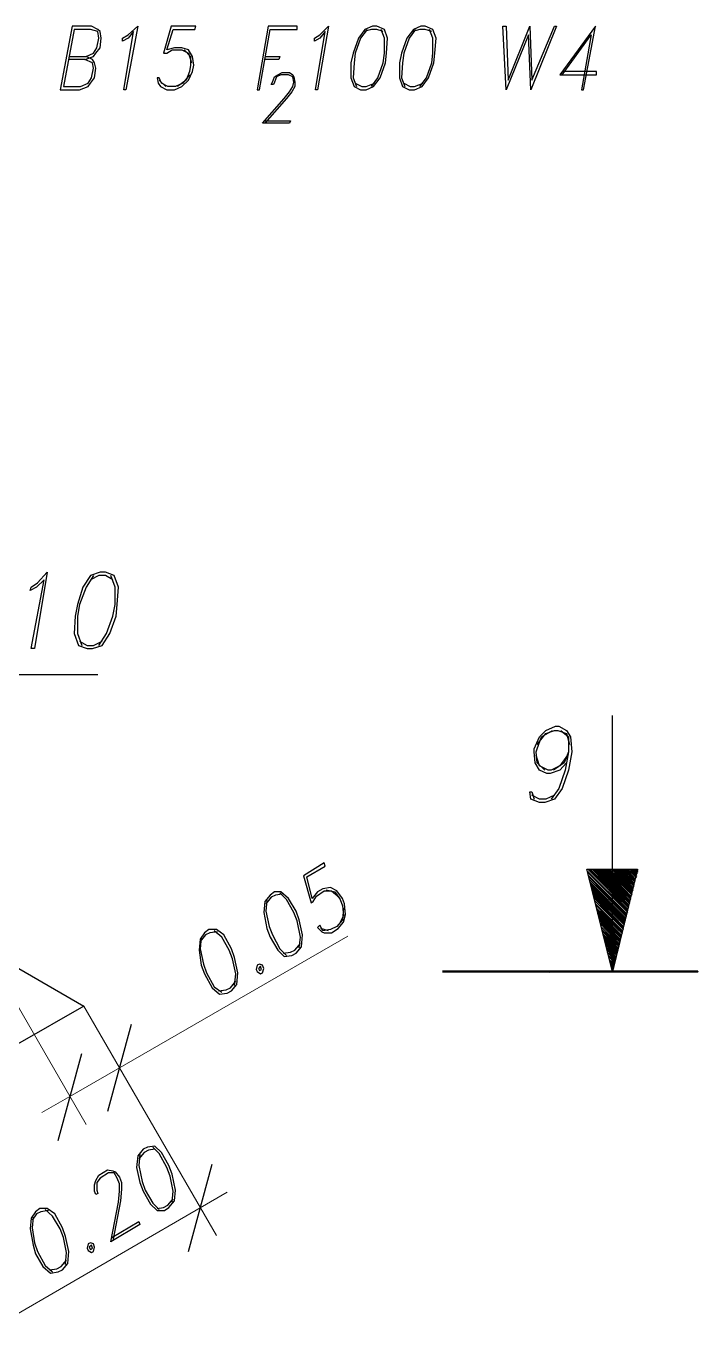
# Model space of a CAD drawing. Header units: millimetres. Extents: x 4241 to 6572, y 870 to 1291.
# Drawn here: x 5379.5 to 5405.9, y 1079.2 to 1130.8 of the extents above; entities that cross this region are included whole.
import ezdxf

# ---------------------------------------------------------------- set-up
doc = ezdxf.new("R2010")
doc.units = ezdxf.units.MM
doc.layers.add('PDF _0', color=7, linetype='Continuous')

msp = doc.modelspace()

# ---------------------------------------------------------------- linework, layer by layer
at = {"layer": 'PDF _0', "lineweight": 25}
for points in [[(5381.7892, 1129.4927), (5382.1279, 1129.6197), (5382.2126, 1129.7467), (5382.3819, 1129.9583), (5382.4242, 1130.3394), (5382.3819, 1130.5934), (5382.2972, 1130.678), (5382.0432, 1130.805), (5381.2812, 1130.805), (5380.8155, 1128.3073), (5381.5775, 1128.3073), (5381.9162, 1128.4343), (5382.0009, 1128.5613), (5382.1702, 1128.773), (5382.2126, 1129.154), (5382.1702, 1129.3657), (5382.0856, 1129.4927), (5381.8315, 1129.6197)], [(5385.8957, 1128.9), (5385.6417, 1128.5613), (5385.3453, 1128.4343), (5385.049, 1128.4343), (5384.795, 1128.5613), (5384.7103, 1128.773), (5384.6256, 1128.773), (5384.668, 1128.5613), (5384.7526, 1128.4343), (5385.0067, 1128.3073), (5385.303, 1128.3073), (5385.5993, 1128.4343), (5385.8533, 1128.6883), (5386.0227, 1129.027), (5386.065, 1129.281), (5386.0227, 1129.6197), (5385.8533, 1129.8737), (5385.5993, 1129.9583), (5385.303, 1129.9583), (5385.0067, 1129.8737), (5385.2607, 1130.678), (5386.1074, 1130.678), (5386.1497, 1130.805), (5385.176, 1130.805), (5384.8796, 1129.7467), (5385.0067, 1129.7467), (5385.2183, 1129.8737), (5385.5993, 1129.8737), (5385.8533, 1129.7467), (5385.9804, 1129.3657)], [(5400.5435, 1128.9), (5401.6866, 1130.4664), (5401.3056, 1128.3073), (5401.3902, 1128.3073), (5401.8559, 1130.805), (5400.4589, 1128.9), (5401.8982, 1128.9), (5401.8982, 1129.027), (5400.5859, 1129.027)], [(5381.1542, 1129.6197), (5381.8315, 1129.6197), (5382.1279, 1129.7467), (5382.2549, 1129.9583), (5382.3396, 1130.3394), (5382.2972, 1130.5934), (5382.0009, 1130.678), (5381.3659, 1130.678), (5380.9425, 1128.4343), (5381.6199, 1128.4343), (5381.9162, 1128.5613), (5382.0432, 1128.773), (5382.1279, 1129.154), (5382.0856, 1129.3657), (5381.7892, 1129.4927), (5381.1542, 1129.4927)], [(5392.8809, 1130.678), (5392.6269, 1130.3394), (5392.4152, 1129.7467), (5392.3729, 1129.3657), (5392.3306, 1128.773), (5392.4576, 1128.4343)], [(5393.5159, 1130.5934), (5393.2619, 1130.678), (5393.0503, 1130.678), (5392.7539, 1130.5934)], [(5393.0503, 1128.4343), (5393.3043, 1128.773), (5393.5159, 1129.3657), (5393.5583, 1129.7467), (5393.5583, 1130.3394), (5393.4313, 1130.678)], [(5394.786, 1130.678), (5394.532, 1130.3394), (5394.3203, 1129.7467), (5394.278, 1129.3657), (5394.2356, 1128.773), (5394.3626, 1128.4343)], [(5395.421, 1130.5934), (5395.167, 1130.678), (5394.9553, 1130.678), (5394.659, 1130.5934)], [(5394.9553, 1128.4343), (5395.2093, 1128.773), (5395.421, 1129.3657), (5395.4633, 1129.7467), (5395.4633, 1130.3394), (5395.3363, 1130.678)], [(5385.684, 1129.8737), (5385.938, 1129.6197), (5385.938, 1129.281), (5385.8957, 1129.027), (5385.7687, 1128.6883), (5385.43, 1128.4343)], [(5388.8591, 1129.6197), (5389.4518, 1129.6197), (5389.4095, 1129.4927), (5388.8591, 1129.4927)], [(5384.9643, 1128.4343), (5384.7103, 1128.6883)], [(5388.8591, 1127.0796), (5389.8752, 1127.0796), (5389.8328, 1126.9949), (5388.7744, 1126.9949), (5389.6211, 1127.9686), (5389.8328, 1128.2226), (5389.9598, 1128.4343), (5390.0022, 1128.6036), (5389.9598, 1128.8153), (5389.7905, 1128.9), (5389.4941, 1128.9), (5389.3248, 1128.8153), (5389.2401, 1128.6036), (5389.1978, 1128.519), (5389.1131, 1128.519), (5389.1555, 1128.6036), (5389.2401, 1128.8153), (5389.3671, 1128.9), (5389.5365, 1128.9846), (5389.8328, 1128.9846), (5389.9598, 1128.9), (5390.0022, 1128.8153), (5390.0445, 1128.6036), (5390.0445, 1128.4343), (5389.9175, 1128.2226), (5389.7058, 1127.9686), (5388.8591, 1126.9949)], [(5392.4152, 1128.5613), (5392.6693, 1128.4343), (5392.8386, 1128.4343), (5393.1773, 1128.5613)], [(5394.3203, 1128.5613), (5394.5743, 1128.4343), (5394.7437, 1128.4343), (5395.0823, 1128.5613)], [(5382.1279, 1109.2143), (5381.8315, 1108.7486), (5381.5775, 1108.0713), (5381.4929, 1107.6056), (5381.4929, 1106.9282), (5381.6622, 1106.4625)], [(5382.8899, 1109.045), (5382.5936, 1109.2143), (5382.3396, 1109.2143), (5382.0009, 1109.045)], [(5382.3396, 1106.4625), (5382.6359, 1106.9282), (5382.8899, 1107.6056), (5382.9746, 1108.0713), (5382.9746, 1108.7486), (5382.8052, 1109.2143)], [(5381.5775, 1106.6319), (5381.8739, 1106.4625), (5382.1279, 1106.4625), (5382.4666, 1106.6319)], [(5372.2639, 1105.3195), (5382.2972, 1105.3195)], [(5402.5333, 1093.7198), (5402.5333, 1103.7108)], [(5400.7129, 1101.848), (5400.4589, 1101.5517), (5400.0778, 1101.4247), (5399.9508, 1101.4247), (5399.6545, 1101.5517), (5399.4852, 1101.848), (5399.4428, 1102.2714), (5399.4428, 1102.3984), (5399.6545, 1102.8641), (5399.9085, 1103.1181), (5400.2895, 1103.2874), (5400.4165, 1103.2874), (5400.7129, 1103.1181), (5400.8822, 1102.8641), (5400.9245, 1102.2714), (5400.7975, 1101.5517), (5400.5435, 1100.832), (5400.2472, 1100.4087), (5399.8662, 1100.2817), (5399.6545, 1100.2817), (5399.3158, 1100.4087), (5399.2735, 1100.705), (5399.3581, 1100.705), (5399.4428, 1100.4087)], [(5399.8662, 1101.5517), (5399.5698, 1101.848), (5399.5275, 1102.2714), (5399.5698, 1102.3984), (5399.7392, 1102.8641), (5400.1625, 1103.1181)], [(5399.5698, 1102.5677), (5399.9085, 1102.9911), (5400.2472, 1103.1181), (5400.3742, 1103.1181), (5400.7129, 1102.9911), (5400.8399, 1102.5677)], [(5400.5012, 1103.1181), (5400.7975, 1102.8641), (5400.7975, 1102.2714), (5400.6705, 1101.5517), (5400.4165, 1100.832), (5400.1202, 1100.4087)], [(5400.7552, 1102.1444), (5400.4589, 1101.721), (5400.1202, 1101.5517), (5399.9932, 1101.5517), (5399.6545, 1101.721), (5399.5275, 1102.1444)], [(5400.7975, 1102.2714), (5400.6282, 1101.848), (5400.2048, 1101.5517)], [(5400.2472, 1100.578), (5399.9085, 1100.4087), (5399.6545, 1100.4087), (5399.3581, 1100.578)], [(5401.6019, 1097.6569), (5403.1259, 1096.0905), (5401.5596, 1097.6569)], [(5401.5596, 1097.5722), (5403.1259, 1096.0058)], [(5401.5596, 1097.5299), (5403.1259, 1095.9635)], [(5401.5596, 1097.4452), (5403.0836, 1095.9212)], [(5401.6019, 1097.4029), (5403.0836, 1095.8788), (5401.6019, 1097.3606)], [(5401.6019, 1097.2759), (5403.0836, 1095.8365)], [(5401.6442, 1097.6569), (5403.1683, 1096.1328)], [(5401.6442, 1097.2335), (5403.0836, 1095.7942)], [(5401.6442, 1097.1489), (5403.0413, 1095.7518)], [(5401.7289, 1097.6569), (5403.1683, 1096.1752)], [(5401.7712, 1097.6569), (5403.1683, 1096.2175)], [(5401.8136, 1097.6569), (5403.1683, 1096.2598)], [(5401.8559, 1097.6569), (5403.2106, 1096.3022)], [(5401.9406, 1097.6569), (5403.2106, 1096.3445), (5401.8982, 1097.6569)], [(5401.9829, 1097.6569), (5403.2106, 1096.3869)], [(5402.0252, 1097.6569), (5403.2106, 1096.4292)], [(5402.0676, 1097.6569), (5403.253, 1096.4715)], [(5402.1099, 1097.6569), (5403.253, 1096.5139)], [(5402.1522, 1097.6569), (5403.253, 1096.5562)], [(5402.2369, 1097.6569), (5403.253, 1096.5985), (5402.1946, 1097.6569)], [(5402.2793, 1097.6569), (5403.2953, 1096.6409)], [(5402.3216, 1097.6569), (5403.2953, 1096.6832)], [(5402.3639, 1097.6569), (5403.2953, 1096.7255)], [(5402.4063, 1097.6569), (5403.2953, 1096.7679)], [(5402.4909, 1097.6569), (5403.2953, 1096.8102)], [(5402.5333, 1097.6569), (5403.3376, 1096.8102)], [(5402.5756, 1097.6569), (5403.3376, 1096.8525)], [(5402.6179, 1097.6569), (5403.3376, 1096.8949)], [(5402.6603, 1097.6569), (5403.3376, 1096.9372)], [(5402.7026, 1097.6569), (5403.38, 1096.9795)], [(5402.7449, 1097.6569), (5403.38, 1097.0219)], [(5402.8296, 1097.6569), (5403.38, 1097.0642), (5402.7873, 1097.6569)], [(5402.8719, 1097.6569), (5403.38, 1097.1065)], [(5402.9143, 1097.6569), (5403.4223, 1097.1489)], [(5402.9566, 1097.6569), (5403.4223, 1097.1912)], [(5402.9989, 1097.6569), (5403.4223, 1097.2335)], [(5403.0836, 1097.6569), (5403.4223, 1097.2759), (5403.0413, 1097.6569)], [(5403.1259, 1097.6569), (5403.4646, 1097.3182)], [(5403.2106, 1097.6569), (5403.4646, 1097.3606)], [(5403.253, 1097.6569), (5403.4646, 1097.4029)], [(5403.2953, 1097.6569), (5403.4646, 1097.4452)], [(5403.3376, 1097.6569), (5403.507, 1097.4876)], [(5403.4223, 1097.6569), (5403.507, 1097.5299), (5403.38, 1097.6569)], [(5403.4646, 1097.6569), (5403.507, 1097.5722)], [(5403.507, 1097.6569), (5403.507, 1097.6146)], [(5401.6442, 1097.1065), (5403.0413, 1095.7095)], [(5401.6866, 1097.0219), (5403.0413, 1095.6672)], [(5401.6866, 1096.9795), (5403.0413, 1095.6248)], [(5401.6866, 1096.9372), (5402.9989, 1095.6248)], [(5401.7289, 1096.8525), (5402.9989, 1095.5825)], [(5401.7289, 1096.8102), (5402.9989, 1095.5402)], [(5401.7712, 1096.7255), (5402.9989, 1095.4978)], [(5401.7712, 1096.6832), (5402.9989, 1095.4555)], [(5401.7712, 1096.6409), (5402.9566, 1095.4132), (5401.8136, 1096.5562)], [(5402.5333, 1096.6409), (5403.1259, 1096.0482)], [(5401.8136, 1096.5139), (5402.9566, 1095.3708)], [(5401.8136, 1096.4292), (5402.9566, 1095.3285)], [(5401.8559, 1096.3869), (5402.9566, 1095.2861)], [(5401.8559, 1096.3022), (5402.9143, 1095.2438)], [(5401.8559, 1096.2598), (5402.9143, 1095.2015)], [(5401.8982, 1096.2175), (5402.9143, 1095.1591), (5401.8982, 1096.1328)], [(5401.8982, 1096.0905), (5402.9143, 1095.1168)], [(5401.9406, 1096.0058), (5402.8719, 1095.0745)], [(5401.9406, 1095.9635), (5402.8719, 1095.0321)], [(5401.9406, 1095.9212), (5402.8719, 1094.9898)], [(5401.9829, 1095.8365), (5402.8719, 1094.9475)], [(5401.9829, 1095.7942), (5402.8296, 1094.9051), (5402.0252, 1095.7095)], [(5402.0252, 1095.6672), (5402.8296, 1094.8628)], [(5402.0252, 1095.6248), (5402.8296, 1094.8205)], [(5402.0676, 1095.5402), (5402.8296, 1094.7781)], [(5402.0676, 1095.4978), (5402.7873, 1094.7358)], [(5402.0676, 1095.4132), (5402.7873, 1094.6935), (5402.1099, 1095.3708)], [(5402.1099, 1095.2861), (5402.7873, 1094.6511)], [(5402.1099, 1095.2438), (5402.7873, 1094.6088)], [(5402.1522, 1095.2015), (5402.7449, 1094.5665)], [(5402.1522, 1095.1168), (5402.7449, 1094.5241)], [(5402.1522, 1095.0745), (5402.7449, 1094.4818)], [(5402.1946, 1094.9898), (5402.7449, 1094.4395)], [(5402.1946, 1094.9475), (5402.7026, 1094.4395)], [(5402.1946, 1094.9051), (5402.7026, 1094.3971)], [(5402.2369, 1094.8205), (5402.7026, 1094.3548)], [(5402.2369, 1094.7781), (5402.7026, 1094.3124)], [(5402.2793, 1094.6935), (5402.7026, 1094.2701)], [(5402.2793, 1094.6511), (5402.6603, 1094.2278), (5402.2793, 1094.5665)], [(5402.3216, 1094.5241), (5402.6603, 1094.1854)], [(5402.3216, 1094.4818), (5402.6603, 1094.1431)], [(5402.3216, 1094.3971), (5402.6603, 1094.1008)], [(5402.3639, 1094.3548), (5402.6179, 1094.0584)], [(5402.3639, 1094.2701), (5402.6179, 1094.0161)], [(5402.3639, 1094.2278), (5402.6179, 1093.9738), (5402.4063, 1094.1854)], [(5402.4063, 1094.1008), (5402.6179, 1093.9314)], [(5402.4063, 1094.0584), (5402.5756, 1093.8891)], [(5402.4486, 1093.9738), (5402.5756, 1093.8468)], [(5402.4486, 1093.9314), (5402.5756, 1093.8044)], [(5402.4486, 1093.8891), (5402.5756, 1093.7621)], [(5402.4909, 1093.8044), (5402.5333, 1093.7198), (5402.4909, 1093.7621)]]:
    msp.add_lwpolyline(points, dxfattribs=at)
for points in [[(5383.3979, 1128.3073), (5383.3133, 1128.3073), (5383.6943, 1130.5934), (5383.4826, 1130.3394), (5383.2709, 1130.2124), (5383.2709, 1130.3394), (5383.4826, 1130.4664), (5383.8636, 1130.805)], [(5390.1292, 1130.805), (5388.9861, 1130.805), (5388.5628, 1128.3073), (5388.6474, 1128.3073), (5389.0708, 1130.678), (5390.1292, 1130.678)], [(5390.9335, 1128.3073), (5390.8489, 1128.3073), (5391.2299, 1130.5934), (5391.0182, 1130.3394), (5390.8065, 1130.2124), (5390.8065, 1130.3394), (5391.0182, 1130.4664), (5391.3569, 1130.805)], [(5393.0926, 1130.805), (5392.7963, 1130.678), (5392.5422, 1130.3394), (5392.3306, 1129.7467), (5392.2459, 1129.3657), (5392.2459, 1128.773), (5392.3729, 1128.4343), (5392.6269, 1128.3073), (5392.8386, 1128.3073), (5393.1349, 1128.4343), (5393.3889, 1128.773), (5393.6006, 1129.3657), (5393.643, 1129.7467), (5393.6853, 1130.3394), (5393.5583, 1130.678), (5393.2619, 1130.805)], [(5394.9977, 1130.805), (5394.7013, 1130.678), (5394.4473, 1130.3394), (5394.2356, 1129.7467), (5394.151, 1129.3657), (5394.151, 1128.773), (5394.278, 1128.4343), (5394.532, 1128.3073), (5394.7437, 1128.3073), (5395.04, 1128.4343), (5395.294, 1128.773), (5395.5057, 1129.3657), (5395.548, 1129.7467), (5395.5904, 1130.3394), (5395.4633, 1130.678), (5395.167, 1130.805)], [(5399.3158, 1128.3073), (5399.2311, 1130.4664), (5398.3421, 1128.3073), (5398.2151, 1130.805), (5398.3421, 1130.805), (5398.4268, 1128.6883), (5399.2735, 1130.805), (5399.3581, 1128.6883), (5400.2472, 1130.805), (5400.3318, 1130.805)], [(5379.7995, 1106.3355), (5379.6725, 1106.3355), (5380.1805, 1109.045), (5379.8841, 1108.7486), (5379.6301, 1108.6216), (5379.6725, 1108.7486), (5379.9265, 1108.918), (5380.3075, 1109.3413)], [(5382.3819, 1109.3413), (5382.0009, 1109.2143), (5381.7045, 1108.7486), (5381.4929, 1108.0713), (5381.4082, 1107.6056), (5381.3659, 1106.9282), (5381.5352, 1106.4625), (5381.8739, 1106.3355), (5382.0856, 1106.3355), (5382.4666, 1106.4625), (5382.7629, 1106.9282), (5383.0169, 1107.6056), (5383.0593, 1108.0713), (5383.1016, 1108.7486), (5382.9322, 1109.2143), (5382.5936, 1109.3413)], [(5402.5333, 1093.6351), (5401.5172, 1097.6569), (5403.507, 1097.6569)]]:
    msp.add_lwpolyline(points, close=True, dxfattribs=at)
at = {"layer": 'PDF _0', "color": 5, "lineweight": 25}
for points in [[(5391.9496, 1096.1328), (5391.9072, 1095.6672), (5391.6956, 1095.4132), (5391.4415, 1095.2861), (5391.1452, 1095.2438), (5391.0182, 1095.4555), (5390.9335, 1095.3708), (5391.1029, 1095.2015), (5391.1875, 1095.1591), (5391.4839, 1095.1591), (5391.7379, 1095.3285), (5391.9496, 1095.5825), (5392.0342, 1095.8788), (5391.9919, 1096.3022), (5391.9072, 1096.5139), (5391.6956, 1096.8102), (5391.4415, 1096.9372), (5391.1452, 1096.8949), (5390.9335, 1096.7679), (5390.7219, 1096.5139), (5390.5102, 1097.3606), (5391.2299, 1097.7839), (5391.1875, 1097.9109), (5390.3832, 1097.4029), (5390.6795, 1096.3445), (5390.7642, 1096.3869), (5390.8912, 1096.5985), (5391.1875, 1096.8102), (5391.4839, 1096.8102), (5391.7802, 1096.5562)], [(5389.5365, 1096.6832), (5389.2825, 1096.6409), (5389.1131, 1096.5562), (5388.9015, 1096.3022)], [(5390.2138, 1094.5665), (5390.2562, 1094.9898), (5390.1292, 1095.6248), (5390.0022, 1095.9635), (5389.7058, 1096.4715), (5389.4518, 1096.7255)], [(5391.2722, 1096.8525), (5391.6109, 1096.7679), (5391.8226, 1096.4715), (5391.9072, 1096.2175), (5391.9496, 1095.8365), (5391.7802, 1095.4978)], [(5388.9438, 1096.4292), (5388.9015, 1096.0058), (5389.0285, 1095.4132), (5389.1555, 1095.0745), (5389.4518, 1094.5241), (5389.7058, 1094.2701)], [(5386.9964, 1095.2015), (5386.7, 1095.1591), (5386.5307, 1095.0745), (5386.319, 1094.8205)], [(5387.6737, 1093.0847), (5387.7161, 1093.5504), (5387.5891, 1094.1431), (5387.4621, 1094.4818), (5387.1657, 1094.9898), (5386.8694, 1095.2438)], [(5391.3569, 1095.2438), (5391.0605, 1095.3285)], [(5386.3614, 1094.9898), (5386.319, 1094.5241), (5386.446, 1093.9314), (5386.573, 1093.5928), (5386.8694, 1093.0424), (5387.1657, 1092.8307)], [(5389.5788, 1094.3548), (5389.8752, 1094.3971), (5390.0445, 1094.4818), (5390.2562, 1094.7358)], [(5387.0387, 1092.8731), (5387.3351, 1092.9154), (5387.5044, 1093.0001), (5387.7161, 1093.2541)], [(5383.6096, 1091.5607), (5382.6782, 1088.1316)], [(5380.7308, 1086.9885), (5381.6622, 1090.4176)], [(5384.541, 1086.6498), (5384.287, 1086.6075), (5384.1176, 1086.5228), (5383.9059, 1086.2688)], [(5383.9483, 1086.4382), (5383.9059, 1086.0148), (5384.033, 1085.3798), (5384.16, 1085.0411), (5384.4563, 1084.5331), (5384.7103, 1084.2791)], [(5385.2183, 1084.5754), (5385.2607, 1084.9988), (5385.1337, 1085.5915), (5385.0067, 1085.9302), (5384.7103, 1086.4805), (5384.4563, 1086.7345)], [(5382.8476, 1083.1784), (5383.9059, 1083.8134), (5383.9483, 1083.6864), (5382.8052, 1083.0091), (5383.1016, 1084.5754), (5383.1439, 1084.9988), (5383.1439, 1085.2951), (5383.0593, 1085.5068), (5382.9322, 1085.7185), (5382.7206, 1085.7185), (5382.3819, 1085.5068), (5382.2549, 1085.3375), (5382.2549, 1085.0411), (5382.2972, 1084.9141), (5382.2126, 1084.8718), (5382.1702, 1084.9988), (5382.1702, 1085.2528), (5382.2126, 1085.4221), (5382.3396, 1085.6338), (5382.6782, 1085.8455), (5382.8899, 1085.8032), (5382.9746, 1085.7608), (5383.1439, 1085.5491), (5383.2286, 1085.3375), (5383.2286, 1085.0835), (5383.1863, 1084.6178), (5382.8899, 1083.0514)], [(5385.8533, 1082.628), (5386.7847, 1086.0572)], [(5381.0272, 1082.12), (5381.0695, 1082.5857), (5380.9425, 1083.1784), (5380.8155, 1083.5171), (5380.5192, 1084.0251), (5380.2228, 1084.2791)], [(5384.6256, 1084.3214), (5384.8796, 1084.3638), (5385.049, 1084.4484), (5385.2607, 1084.7024)], [(5380.3498, 1084.2368), (5380.0535, 1084.1944), (5379.8841, 1084.1098), (5379.7148, 1083.8558)], [(5379.7571, 1083.9828), (5379.7148, 1083.5594), (5379.7995, 1082.9667), (5379.9265, 1082.628), (5380.2228, 1082.0777), (5380.5192, 1081.8237)], [(5380.3922, 1081.9084), (5380.6885, 1081.9507), (5380.8578, 1082.0354), (5381.0695, 1082.2894)]]:
    msp.add_lwpolyline(points, dxfattribs=at)
at = {"layer": 'PDF _0', "lineweight": 30}
msp.add_lwpolyline([(5373.9149, 1087.7929), (5373.9149, 1096.8102), (5381.7469, 1092.2804)], close=True, dxfattribs=at)
at = {"layer": 'PDF _0', "color": 5, "lineweight": 25}
for points in [[(5389.0708, 1096.6409), (5388.8591, 1096.3869), (5388.8168, 1095.9635), (5388.9438, 1095.3285), (5389.0708, 1094.9898), (5389.3671, 1094.4818), (5389.6211, 1094.2278), (5389.9175, 1094.2701), (5390.0868, 1094.3548), (5390.2985, 1094.6088), (5390.3408, 1095.0745), (5390.2138, 1095.6672), (5390.0868, 1096.0058), (5389.7905, 1096.5139), (5389.4941, 1096.7679), (5389.2401, 1096.7679)], [(5386.4884, 1095.1591), (5386.319, 1094.9051), (5386.2767, 1094.4818), (5386.3614, 1093.8891), (5386.4884, 1093.5504), (5386.7847, 1093.0001), (5387.0811, 1092.7461), (5387.3774, 1092.7884), (5387.5467, 1092.8731), (5387.7584, 1093.1271), (5387.8007, 1093.5928), (5387.6737, 1094.1854), (5387.5467, 1094.5241), (5387.2504, 1095.0745), (5386.9541, 1095.2861), (5386.6577, 1095.2861)], [(5388.5628, 1093.8891), (5388.5204, 1093.7198), (5388.5628, 1093.6351), (5388.6898, 1093.5504), (5388.7744, 1093.5928), (5388.8168, 1093.7621), (5388.7744, 1093.8891), (5388.6474, 1093.9314)], [(5388.6051, 1093.7621), (5388.6474, 1093.6774), (5388.7321, 1093.7198), (5388.6898, 1093.8468)], [(5384.0753, 1086.6498), (5383.8636, 1086.3958), (5383.8213, 1085.9302), (5383.9483, 1085.3375), (5384.0753, 1084.9988), (5384.3716, 1084.4908), (5384.6256, 1084.2368), (5384.922, 1084.2368), (5385.0913, 1084.3638), (5385.303, 1084.6178), (5385.3453, 1085.0411), (5385.2183, 1085.6761), (5385.0913, 1086.0148), (5384.795, 1086.5228), (5384.541, 1086.7769), (5384.2446, 1086.7345)], [(5379.8418, 1084.1944), (5379.6725, 1083.9404), (5379.6301, 1083.5171), (5379.7571, 1082.8821), (5379.8418, 1082.5434), (5380.1382, 1082.0354), (5380.4345, 1081.7813), (5380.7308, 1081.8237), (5380.9002, 1081.9084), (5381.1119, 1082.1624), (5381.1542, 1082.628), (5381.0272, 1083.2207), (5380.9002, 1083.5594), (5380.6038, 1084.1098), (5380.3075, 1084.3214), (5380.0111, 1084.3214)], [(5381.9162, 1082.9244), (5381.8739, 1082.755), (5381.9162, 1082.6704), (5382.0432, 1082.5857), (5382.1279, 1082.628), (5382.1702, 1082.7974), (5382.1279, 1082.9244), (5382.0009, 1082.9667)], [(5381.9585, 1082.7974), (5382.0009, 1082.7127), (5382.0856, 1082.755), (5382.0432, 1082.8821)]]:
    msp.add_lwpolyline(points, close=True, dxfattribs=at)
at = {"layer": 'PDF _0', "color": 5, "lineweight": 13}
for points in [[(5392.1189, 1095.0321), (5381.1965, 1088.7243), (5380.0958, 1088.0892)], [(5379.1221, 1092.3227), (5381.8315, 1087.6235)], [(5383.7789, 1088.7666), (5381.7469, 1092.2804), (5386.9541, 1083.2631)], [(5377.4287, 1079.1989), (5387.3774, 1084.9565)]]:
    msp.add_lwpolyline(points, dxfattribs=at)
at = {"layer": 'PDF _0', "lineweight": 50}
msp.add_lwpolyline([(5395.8444, 1093.6351), (5405.8777, 1093.6351), (5395.8444, 1093.6351)], dxfattribs=at)
at = {"layer": 'PDF _0', "lineweight": 0}
msp.add_lwpolyline([(5400.0355, 1093.5928), (5400.0355, 1093.5928)], dxfattribs=at)

doc.saveas('drawing.dxf')
